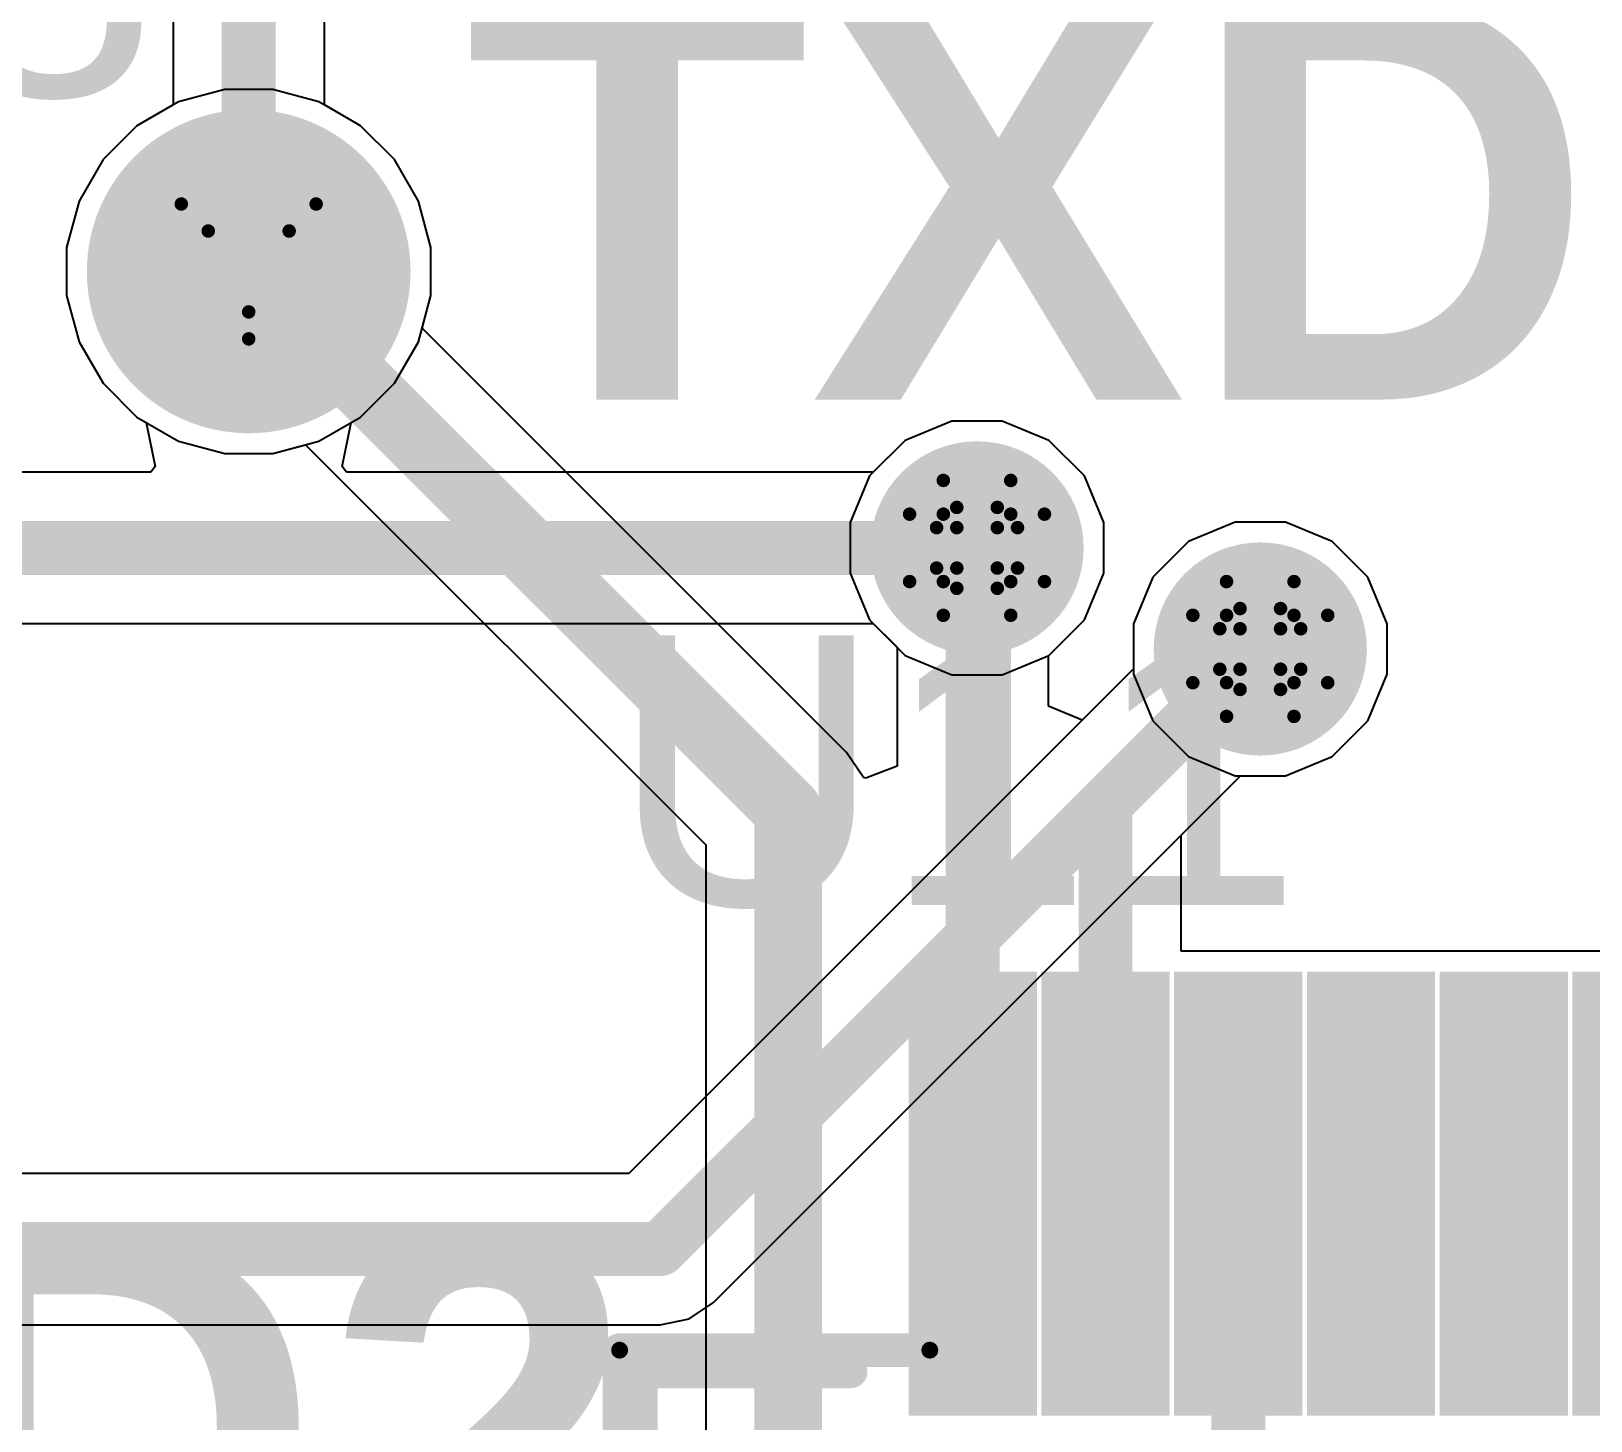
# Model space of a CAD drawing. Header units: inches. Extents: x -0.1 to 17.9, y -0.8 to 4.8.
# Drawn here: x 0.9427 to 1.174, y 2.9295 to 3.1356 of the extents above; entities that cross this region are included whole.
import ezdxf

# ---------------------------------------------------------------- set-up
doc = ezdxf.new("R2010")
doc.units = ezdxf.units.IN
doc.header["$MEASUREMENT"] = 0
for name, color, linetype in [('Bottom Layer 1', 5, 'Continuous'), ('Bottom Solder', 6, 'Continuous'), ('Drill Drawing', 1, 'Continuous'), ('GND+Signal', 16, 'Continuous'), ('Multi-Layer', 9, 'Continuous'), ('Pad Holes', 156, 'Continuous'), ('PWR+Signal', 76, 'Continuous'), ('Top 3D Body', 56, 'Continuous'), ('Top Layer 1', 1, 'Continuous'), ('Top Overlay', 2, 'Continuous'), ('Top Paste', 8, 'Continuous'), ('Top Solder', 216, 'Continuous'), ('Via Holes', 16, 'Continuous')]:
    doc.layers.add(name, color=color, linetype=linetype)
doc.styles.add('Arial', font='', dxfattribs={"height": 0.2})
doc.styles.add('Arial_Bold', font='', dxfattribs={"height": 0.2})
doc.styles.get('Arial').set_extended_font_data('Arial')
doc.styles.get('Arial_Bold').set_extended_font_data('Arial', bold=True)

# ---------------------------------------------------------------- blocks, each defined once
blk = doc.blocks.new('T____P______TH_1_8___H_________0_92___58')
at = {"layer": 'Bottom Layer 1'}
h = blk.add_hatch(color=5, dxfattribs=at)
edge = h.paths.add_edge_path()
edge.add_arc((0, 0), 0.02, 0, 360)
at = {"layer": 'Bottom Solder'}
h = blk.add_hatch(color=6, dxfattribs=at)
edge = h.paths.add_edge_path()
edge.add_arc((0, 0), 0.024, 0, 360)
at = {"layer": 'GND+Signal'}
h = blk.add_hatch(color=16, dxfattribs=at)
edge = h.paths.add_edge_path()
edge.add_arc((0, 0), 0.02, 0, 360)
at = {"layer": 'Multi-Layer'}
h = blk.add_hatch(color=9, dxfattribs=at)
edge = h.paths.add_edge_path()
edge.add_arc((0, 0), 0.02, 0, 360)
at = {"layer": 'Pad Holes'}
h = blk.add_hatch(color=7, dxfattribs=at)
edge = h.paths.add_edge_path()
edge.add_arc((0, 0), 0.01, 0, 360)
at = {"layer": 'PWR+Signal'}
h = blk.add_hatch(color=76, dxfattribs=at)
edge = h.paths.add_edge_path()
edge.add_arc((0, 0), 0.02, 0, 360)
at = {"layer": 'Top Layer 1'}
h = blk.add_hatch(color=1, dxfattribs=at)
edge = h.paths.add_edge_path()
edge.add_arc((0, 0), 0.02, 0, 360)
at = {"layer": 'Top Solder'}
h = blk.add_hatch(color=216, dxfattribs=at)
edge = h.paths.add_edge_path()
edge.add_arc((0, 0), 0.024, 0, 360)
blk = doc.blocks.new('64_TQFP__10_10__101')
at = {"layer": 'Top Layer 1'}
for points in [[(-0.15315, 0.19429), (-0.15315, 0.25216), (-0.14213, 0.25216), (-0.14213, 0.19429)], [(-0.13346, 0.19429), (-0.13346, 0.25216), (-0.12244, 0.25216), (-0.12244, 0.19429)], [(-0.11378, 0.19429), (-0.11378, 0.25216), (-0.10276, 0.25216), (-0.10276, 0.19429)], [(-0.09409, 0.19429), (-0.09409, 0.25216), (-0.08307, 0.25216), (-0.08307, 0.19429)], [(-0.07441, 0.19429), (-0.07441, 0.25216), (-0.06339, 0.25216), (-0.06339, 0.19429)]]:
    blk.add_hatch(color=1, dxfattribs=at).paths.add_polyline_path(points)
at = {"layer": 'Top Paste'}
for points in [[(-0.15315, 0.19429), (-0.15315, 0.25216), (-0.14213, 0.25216), (-0.14213, 0.19429)], [(-0.13346, 0.19429), (-0.13346, 0.25216), (-0.12244, 0.25216), (-0.12244, 0.19429)], [(-0.11378, 0.19429), (-0.11378, 0.25216), (-0.10276, 0.25216), (-0.10276, 0.19429)], [(-0.09409, 0.19429), (-0.09409, 0.25216), (-0.08307, 0.25216), (-0.08307, 0.19429)], [(-0.07441, 0.19429), (-0.07441, 0.25216), (-0.06339, 0.25216), (-0.06339, 0.19429)]]:
    blk.add_hatch(color=8, dxfattribs=at).paths.add_polyline_path(points)
at = {"layer": 'Top Solder'}
for points in [[(-0.15715, 0.19029), (-0.15715, 0.25616), (-0.13813, 0.25616), (-0.13813, 0.19029)], [(-0.13746, 0.19029), (-0.13746, 0.25616), (-0.11844, 0.25616), (-0.11844, 0.19029)], [(-0.11778, 0.19029), (-0.11778, 0.25616), (-0.09876, 0.25616), (-0.09876, 0.19029)], [(-0.09809, 0.19029), (-0.09809, 0.25616), (-0.07907, 0.25616), (-0.07907, 0.19029)], [(-0.07841, 0.19029), (-0.07841, 0.25616), (-0.05939, 0.25616), (-0.05939, 0.19029)], [(-0.05872, 0.19029), (-0.05872, 0.25616), (-0.0397, 0.25616), (-0.0397, 0.19029)]]:
    blk.add_hatch(color=216, dxfattribs=at).paths.add_polyline_path(points)
at = {"layer": 'Top Overlay'}
for points in [[(-0.19685, 0.19685, 0.005, 0.005, 0), (-0.16575, 0.19685, 0.005, 0.005, 0)], [(-0.19685, 0.16575, 0.005, 0.005, 0), (-0.19685, 0.19685, 0.005, 0.005, 0)]]:
    blk.add_lwpolyline(points, format="xyseb", dxfattribs=at)
for points in [[(-0.1981, 0.19685, 0.0025, 0.0025, 1), (-0.1956, 0.19685, 0.0025, 0.0025, 1)], [(-0.1981, 0.19685, 0.0025, 0.0025, 1), (-0.1956, 0.19685, 0.0025, 0.0025, 1)], [(-0.167, 0.19685, 0.0025, 0.0025, 1), (-0.1645, 0.19685, 0.0025, 0.0025, 1)]]:
    blk.add_lwpolyline(points, format="xyseb", close=True, dxfattribs=at)

msp = doc.modelspace()

# ---------------------------------------------------------------- hatches: boundary and pattern name
at = {"layer": 'Bottom Layer 1'}
h = msp.add_hatch(color=5, dxfattribs=at)
edge = h.paths.add_edge_path()
edge.add_arc((1.083, 3.059), 0.01181, 0, 360)
h = msp.add_hatch(color=5, dxfattribs=at)
edge = h.paths.add_edge_path()
edge.add_arc((1.125, 3.044), 0.01181, 0, 360)
at = {"layer": 'Bottom Solder'}
h = msp.add_hatch(color=6, dxfattribs=at)
edge = h.paths.add_edge_path()
edge.add_arc((1.083, 3.059), 0.01581, 0, 360)
h = msp.add_hatch(color=6, dxfattribs=at)
edge = h.paths.add_edge_path()
edge.add_arc((1.125, 3.044), 0.01581, 0, 360)
at = {"layer": 'GND+Signal'}
h = msp.add_hatch(color=16, dxfattribs=at)
edge = h.paths.add_edge_path()
edge.add_arc((1.083, 3.059), 0.01181, 0, 360)
h = msp.add_hatch(color=16, dxfattribs=at)
edge = h.paths.add_edge_path()
edge.add_arc((1.125, 3.044), 0.01181, 0, 360)
at = {"layer": 'Pad Holes'}
h = msp.add_hatch(color=7, dxfattribs=at)
edge = h.paths.add_edge_path()
edge.add_arc((1.03, 2.94), 0.00125, 0, 360)
h = msp.add_hatch(color=7, dxfattribs=at)
edge = h.paths.add_edge_path()
edge.add_arc((1.03, 2.94), 0.00125, 0, 360)
h = msp.add_hatch(color=7, dxfattribs=at)
edge = h.paths.add_edge_path()
edge.add_arc((1.076, 2.94), 0.00125, 0, 360)
at = {"layer": 'PWR+Signal'}
h = msp.add_hatch(color=76, dxfattribs=at)
edge = h.paths.add_edge_path()
edge.add_arc((1.083, 3.059), 0.01181, 0, 360)
h = msp.add_hatch(color=76, dxfattribs=at)
edge = h.paths.add_edge_path()
edge.add_arc((1.125, 3.044), 0.01181, 0, 360)
at = {"layer": 'Top 3D Body'}
h = msp.add_hatch(color=56, dxfattribs=at)
edge = h.paths.add_edge_path()
edge.add_arc((1.03, 2.94), 0.00125, 0, 360)
h = msp.add_hatch(color=56, dxfattribs=at)
edge = h.paths.add_edge_path()
edge.add_arc((1.03, 2.94), 0.00125, 0, 360)
h = msp.add_hatch(color=56, dxfattribs=at)
edge = h.paths.add_edge_path()
edge.add_arc((1.076, 2.94), 0.00125, 0, 360)
at = {"layer": 'Top Layer 1'}
h = msp.add_hatch(color=1, dxfattribs=at)
edge = h.paths.add_edge_path()
edge.add_arc((1.083, 3.059), 0.01181, 0, 360)
h = msp.add_hatch(color=1, dxfattribs=at)
edge = h.paths.add_edge_path()
edge.add_arc((1.125, 3.044), 0.01181, 0, 360)
at = {"layer": 'Via Holes'}
h = msp.add_hatch(color=7, dxfattribs=at)
edge = h.paths.add_edge_path()
edge.add_arc((1.083, 3.059), 0.00591, 0, 360)
h = msp.add_hatch(color=7, dxfattribs=at)
edge = h.paths.add_edge_path()
edge.add_arc((1.125, 3.044), 0.00591, 0, 360)

# ---------------------------------------------------------------- linework, layer by layer
at = {"layer": 'Bottom Layer 1'}
for p, q in [((0.98622, 3.1247), (0.98622, 3.168)), ((0.96379, 3.16335), (0.96379, 3.1247)), ((0.96379, 3.1247), (0.95842, 3.12161)), ((0.99158, 3.12161), (0.98622, 3.1247)), ((0.95842, 3.12161), (0.9534, 3.11658)), ((0.99661, 3.11658), (0.99158, 3.12161)), ((0.9534, 3.11658), (0.94984, 3.11042)), ((1.00016, 3.11042), (0.99661, 3.11658)), ((0.94984, 3.11042), (0.948, 3.10355)), ((1.002, 3.10355), (1.00016, 3.11042)), ((0.948, 3.10355), (0.948, 3.09645)), ((1.002, 3.09645), (1.002, 3.10355)), ((0.948, 3.09645), (0.94984, 3.08958)), ((1.00016, 3.08958), (1.002, 3.09645)), ((0.94984, 3.08958), (0.9534, 3.08342)), ((0.99661, 3.08342), (1.00016, 3.08958)), ((0.9534, 3.08342), (0.95842, 3.07839)), ((0.99158, 3.07839), (0.99661, 3.08342)), ((0.95842, 3.07839), (0.95979, 3.0776)), ((0.99021, 3.0776), (0.99158, 3.07839)), ((0.95979, 3.0776), (0.96112, 3.07106)), ((0.98888, 3.07106), (0.99021, 3.0776)), ((1.07926, 3.07781), (1.07234, 3.07495)), ((1.08674, 3.07781), (1.07926, 3.07781)), ((1.09366, 3.07495), (1.08674, 3.07781)), ((1.07234, 3.07495), (1.06761, 3.07022)), ((1.09895, 3.06966), (1.09366, 3.07495)), ((0.96048, 3.07022), (0.87543, 3.07022)), ((0.96112, 3.07106), (0.96048, 3.07022)), ((0.98952, 3.07022), (0.98888, 3.07106)), ((1.06761, 3.07022), (0.98952, 3.07022)), ((1.10181, 3.06274), (1.09895, 3.06966)), ((1.10181, 3.05526), (1.10181, 3.06274)), ((1.12126, 3.06281), (1.11434, 3.05995)), ((1.12874, 3.06281), (1.12126, 3.06281)), ((1.13566, 3.05995), (1.12874, 3.06281)), ((1.11434, 3.05995), (1.10905, 3.05466)), ((1.14095, 3.05466), (1.13566, 3.05995)), ((1.09895, 3.04834), (1.10181, 3.05526)), ((1.10905, 3.05466), (1.10619, 3.04774)), ((1.14381, 3.04774), (1.14095, 3.05466)), ((1.09366, 3.04305), (1.09895, 3.04834)), ((0.87543, 3.04778), (1.06761, 3.04778)), ((1.06761, 3.04778), (1.07234, 3.04305)), ((1.10619, 3.04774), (1.10619, 3.04026)), ((1.14381, 3.04026), (1.14381, 3.04774)), ((1.07234, 3.04305), (1.07926, 3.04019)), ((1.08674, 3.04019), (1.09366, 3.04305)), ((1.07926, 3.04019), (1.08674, 3.04019)), ((1.10619, 3.04026), (1.10905, 3.03334)), ((1.14095, 3.03334), (1.14381, 3.04026)), ((1.10905, 3.03334), (1.11434, 3.02805)), ((1.13566, 3.02805), (1.14095, 3.03334)), ((1.11434, 3.02805), (1.12126, 3.02519)), ((1.12874, 3.02519), (1.13566, 3.02805)), ((1.12126, 3.02519), (1.12874, 3.02519))]:
    msp.add_line(p, q, dxfattribs=at)
for points in [[(0.975, 3.1, 0.008, 0.008, 0), (0.975, 3.168, 0.008, 0.008, 0)], [(0.833, 3.059, 0.008, 0.008, 0), (1.083, 3.059, 0.008, 0.008, 0)]]:
    msp.add_lwpolyline(points, format="xyseb", dxfattribs=at)
for points in [[(0.973, 3.1, 0.004, 0.004, 1), (0.977, 3.1, 0.004, 0.004, 1)], [(1.081, 3.059, 0.004, 0.004, 1), (1.085, 3.059, 0.004, 0.004, 1)]]:
    msp.add_lwpolyline(points, format="xyseb", close=True, dxfattribs=at)
at = {"layer": 'Drill Drawing'}
for points in [[(0.965, 3.11, 0.002, 0.002, 0), (0.985, 3.11, 0.002, 0.002, 0)], [(0.965, 3.11, 0.002, 0.002, 0), (0.975, 3.09, 0.002, 0.002, 0)], [(0.975, 3.09, 0.002, 0.002, 0), (0.985, 3.11, 0.002, 0.002, 0)], [(0.969, 3.106, 0.002, 0.002, 0), (0.981, 3.106, 0.002, 0.002, 0)], [(0.969, 3.106, 0.002, 0.002, 0), (0.975, 3.094, 0.002, 0.002, 0)], [(0.975, 3.094, 0.002, 0.002, 0), (0.981, 3.106, 0.002, 0.002, 0)], [(1.078, 3.064, 0.002, 0.002, 0), (1.078, 3.069, 0.002, 0.002, 0)], [(1.078, 3.069, 0.002, 0.002, 0), (1.088, 3.069, 0.002, 0.002, 0)], [(1.088, 3.064, 0.002, 0.002, 0), (1.088, 3.069, 0.002, 0.002, 0)], [(1.073, 3.054, 0.002, 0.002, 0), (1.073, 3.064, 0.002, 0.002, 0)], [(1.073, 3.064, 0.002, 0.002, 0), (1.078, 3.064, 0.002, 0.002, 0)], [(1.08, 3.062, 0.002, 0.002, 0), (1.08, 3.065, 0.002, 0.002, 0)], [(1.08, 3.065, 0.002, 0.002, 0), (1.086, 3.065, 0.002, 0.002, 0)], [(1.086, 3.062, 0.002, 0.002, 0), (1.086, 3.065, 0.002, 0.002, 0)], [(1.088, 3.064, 0.002, 0.002, 0), (1.093, 3.064, 0.002, 0.002, 0)], [(1.093, 3.054, 0.002, 0.002, 0), (1.093, 3.064, 0.002, 0.002, 0)], [(1.077, 3.056, 0.002, 0.002, 0), (1.077, 3.062, 0.002, 0.002, 0)], [(1.077, 3.062, 0.002, 0.002, 0), (1.08, 3.062, 0.002, 0.002, 0)], [(1.086, 3.062, 0.002, 0.002, 0), (1.089, 3.062, 0.002, 0.002, 0)], [(1.089, 3.056, 0.002, 0.002, 0), (1.089, 3.062, 0.002, 0.002, 0)], [(1.077, 3.056, 0.002, 0.002, 0), (1.08, 3.056, 0.002, 0.002, 0)], [(1.08, 3.053, 0.002, 0.002, 0), (1.08, 3.056, 0.002, 0.002, 0)], [(1.086, 3.056, 0.002, 0.002, 0), (1.089, 3.056, 0.002, 0.002, 0)], [(1.086, 3.053, 0.002, 0.002, 0), (1.086, 3.056, 0.002, 0.002, 0)], [(1.073, 3.054, 0.002, 0.002, 0), (1.078, 3.054, 0.002, 0.002, 0)], [(1.078, 3.049, 0.002, 0.002, 0), (1.078, 3.054, 0.002, 0.002, 0)], [(1.08, 3.053, 0.002, 0.002, 0), (1.086, 3.053, 0.002, 0.002, 0)], [(1.088, 3.054, 0.002, 0.002, 0), (1.093, 3.054, 0.002, 0.002, 0)], [(1.088, 3.049, 0.002, 0.002, 0), (1.088, 3.054, 0.002, 0.002, 0)], [(1.12, 3.049, 0.002, 0.002, 0), (1.12, 3.054, 0.002, 0.002, 0)], [(1.12, 3.054, 0.002, 0.002, 0), (1.13, 3.054, 0.002, 0.002, 0)], [(1.13, 3.049, 0.002, 0.002, 0), (1.13, 3.054, 0.002, 0.002, 0)], [(1.122, 3.047, 0.002, 0.002, 0), (1.122, 3.05, 0.002, 0.002, 0)], [(1.122, 3.05, 0.002, 0.002, 0), (1.128, 3.05, 0.002, 0.002, 0)], [(1.128, 3.047, 0.002, 0.002, 0), (1.128, 3.05, 0.002, 0.002, 0)], [(1.078, 3.049, 0.002, 0.002, 0), (1.088, 3.049, 0.002, 0.002, 0)], [(1.115, 3.039, 0.002, 0.002, 0), (1.115, 3.049, 0.002, 0.002, 0)], [(1.115, 3.049, 0.002, 0.002, 0), (1.12, 3.049, 0.002, 0.002, 0)], [(1.13, 3.049, 0.002, 0.002, 0), (1.135, 3.049, 0.002, 0.002, 0)], [(1.135, 3.039, 0.002, 0.002, 0), (1.135, 3.049, 0.002, 0.002, 0)], [(1.119, 3.041, 0.002, 0.002, 0), (1.119, 3.047, 0.002, 0.002, 0)], [(1.119, 3.047, 0.002, 0.002, 0), (1.122, 3.047, 0.002, 0.002, 0)], [(1.128, 3.047, 0.002, 0.002, 0), (1.131, 3.047, 0.002, 0.002, 0)], [(1.131, 3.041, 0.002, 0.002, 0), (1.131, 3.047, 0.002, 0.002, 0)], [(1.119, 3.041, 0.002, 0.002, 0), (1.122, 3.041, 0.002, 0.002, 0)], [(1.122, 3.038, 0.002, 0.002, 0), (1.122, 3.041, 0.002, 0.002, 0)], [(1.128, 3.041, 0.002, 0.002, 0), (1.131, 3.041, 0.002, 0.002, 0)], [(1.128, 3.038, 0.002, 0.002, 0), (1.128, 3.041, 0.002, 0.002, 0)], [(1.115, 3.039, 0.002, 0.002, 0), (1.12, 3.039, 0.002, 0.002, 0)], [(1.12, 3.034, 0.002, 0.002, 0), (1.12, 3.039, 0.002, 0.002, 0)], [(1.122, 3.038, 0.002, 0.002, 0), (1.128, 3.038, 0.002, 0.002, 0)], [(1.13, 3.039, 0.002, 0.002, 0), (1.135, 3.039, 0.002, 0.002, 0)], [(1.13, 3.034, 0.002, 0.002, 0), (1.13, 3.039, 0.002, 0.002, 0)], [(1.12, 3.034, 0.002, 0.002, 0), (1.13, 3.034, 0.002, 0.002, 0)]]:
    msp.add_lwpolyline(points, format="xyseb", dxfattribs=at)
for points in [[(0.9645, 3.11, 0.001, 0.001, 1), (0.9655, 3.11, 0.001, 0.001, 1)], [(0.9645, 3.11, 0.001, 0.001, 1), (0.9655, 3.11, 0.001, 0.001, 1)], [(0.9845, 3.11, 0.001, 0.001, 1), (0.9855, 3.11, 0.001, 0.001, 1)], [(0.9845, 3.11, 0.001, 0.001, 1), (0.9855, 3.11, 0.001, 0.001, 1)], [(0.9685, 3.106, 0.001, 0.001, 1), (0.9695, 3.106, 0.001, 0.001, 1)], [(0.9685, 3.106, 0.001, 0.001, 1), (0.9695, 3.106, 0.001, 0.001, 1)], [(0.9805, 3.106, 0.001, 0.001, 1), (0.9815, 3.106, 0.001, 0.001, 1)], [(0.9805, 3.106, 0.001, 0.001, 1), (0.9815, 3.106, 0.001, 0.001, 1)], [(0.9745, 3.094, 0.001, 0.001, 1), (0.9755, 3.094, 0.001, 0.001, 1)], [(0.9745, 3.094, 0.001, 0.001, 1), (0.9755, 3.094, 0.001, 0.001, 1)], [(0.9745, 3.09, 0.001, 0.001, 1), (0.9755, 3.09, 0.001, 0.001, 1)], [(0.9745, 3.09, 0.001, 0.001, 1), (0.9755, 3.09, 0.001, 0.001, 1)], [(1.0775, 3.069, 0.001, 0.001, 1), (1.0785, 3.069, 0.001, 0.001, 1)], [(1.0775, 3.069, 0.001, 0.001, 1), (1.0785, 3.069, 0.001, 0.001, 1)], [(1.0875, 3.069, 0.001, 0.001, 1), (1.0885, 3.069, 0.001, 0.001, 1)], [(1.0875, 3.069, 0.001, 0.001, 1), (1.0885, 3.069, 0.001, 0.001, 1)], [(1.0725, 3.064, 0.001, 0.001, 1), (1.0735, 3.064, 0.001, 0.001, 1)], [(1.0725, 3.064, 0.001, 0.001, 1), (1.0735, 3.064, 0.001, 0.001, 1)], [(1.0775, 3.064, 0.001, 0.001, 1), (1.0785, 3.064, 0.001, 0.001, 1)], [(1.0775, 3.064, 0.001, 0.001, 1), (1.0785, 3.064, 0.001, 0.001, 1)], [(1.0795, 3.065, 0.001, 0.001, 1), (1.0805, 3.065, 0.001, 0.001, 1)], [(1.0795, 3.065, 0.001, 0.001, 1), (1.0805, 3.065, 0.001, 0.001, 1)], [(1.0855, 3.065, 0.001, 0.001, 1), (1.0865, 3.065, 0.001, 0.001, 1)], [(1.0855, 3.065, 0.001, 0.001, 1), (1.0865, 3.065, 0.001, 0.001, 1)], [(1.0875, 3.064, 0.001, 0.001, 1), (1.0885, 3.064, 0.001, 0.001, 1)], [(1.0875, 3.064, 0.001, 0.001, 1), (1.0885, 3.064, 0.001, 0.001, 1)], [(1.0925, 3.064, 0.001, 0.001, 1), (1.0935, 3.064, 0.001, 0.001, 1)], [(1.0925, 3.064, 0.001, 0.001, 1), (1.0935, 3.064, 0.001, 0.001, 1)], [(1.0765, 3.062, 0.001, 0.001, 1), (1.0775, 3.062, 0.001, 0.001, 1)], [(1.0765, 3.062, 0.001, 0.001, 1), (1.0775, 3.062, 0.001, 0.001, 1)], [(1.0795, 3.062, 0.001, 0.001, 1), (1.0805, 3.062, 0.001, 0.001, 1)], [(1.0795, 3.062, 0.001, 0.001, 1), (1.0805, 3.062, 0.001, 0.001, 1)], [(1.0855, 3.062, 0.001, 0.001, 1), (1.0865, 3.062, 0.001, 0.001, 1)], [(1.0855, 3.062, 0.001, 0.001, 1), (1.0865, 3.062, 0.001, 0.001, 1)], [(1.0885, 3.062, 0.001, 0.001, 1), (1.0895, 3.062, 0.001, 0.001, 1)], [(1.0885, 3.062, 0.001, 0.001, 1), (1.0895, 3.062, 0.001, 0.001, 1)], [(1.0765, 3.056, 0.001, 0.001, 1), (1.0775, 3.056, 0.001, 0.001, 1)], [(1.0765, 3.056, 0.001, 0.001, 1), (1.0775, 3.056, 0.001, 0.001, 1)], [(1.0795, 3.056, 0.001, 0.001, 1), (1.0805, 3.056, 0.001, 0.001, 1)], [(1.0795, 3.056, 0.001, 0.001, 1), (1.0805, 3.056, 0.001, 0.001, 1)], [(1.0855, 3.056, 0.001, 0.001, 1), (1.0865, 3.056, 0.001, 0.001, 1)], [(1.0855, 3.056, 0.001, 0.001, 1), (1.0865, 3.056, 0.001, 0.001, 1)], [(1.0885, 3.056, 0.001, 0.001, 1), (1.0895, 3.056, 0.001, 0.001, 1)], [(1.0885, 3.056, 0.001, 0.001, 1), (1.0895, 3.056, 0.001, 0.001, 1)], [(1.0725, 3.054, 0.001, 0.001, 1), (1.0735, 3.054, 0.001, 0.001, 1)], [(1.0725, 3.054, 0.001, 0.001, 1), (1.0735, 3.054, 0.001, 0.001, 1)], [(1.0775, 3.054, 0.001, 0.001, 1), (1.0785, 3.054, 0.001, 0.001, 1)], [(1.0775, 3.054, 0.001, 0.001, 1), (1.0785, 3.054, 0.001, 0.001, 1)], [(1.0795, 3.053, 0.001, 0.001, 1), (1.0805, 3.053, 0.001, 0.001, 1)], [(1.0795, 3.053, 0.001, 0.001, 1), (1.0805, 3.053, 0.001, 0.001, 1)], [(1.0855, 3.053, 0.001, 0.001, 1), (1.0865, 3.053, 0.001, 0.001, 1)], [(1.0855, 3.053, 0.001, 0.001, 1), (1.0865, 3.053, 0.001, 0.001, 1)], [(1.0875, 3.054, 0.001, 0.001, 1), (1.0885, 3.054, 0.001, 0.001, 1)], [(1.0875, 3.054, 0.001, 0.001, 1), (1.0885, 3.054, 0.001, 0.001, 1)], [(1.0925, 3.054, 0.001, 0.001, 1), (1.0935, 3.054, 0.001, 0.001, 1)], [(1.0925, 3.054, 0.001, 0.001, 1), (1.0935, 3.054, 0.001, 0.001, 1)], [(1.1195, 3.054, 0.001, 0.001, 1), (1.1205, 3.054, 0.001, 0.001, 1)], [(1.1195, 3.054, 0.001, 0.001, 1), (1.1205, 3.054, 0.001, 0.001, 1)], [(1.1295, 3.054, 0.001, 0.001, 1), (1.1305, 3.054, 0.001, 0.001, 1)], [(1.1295, 3.054, 0.001, 0.001, 1), (1.1305, 3.054, 0.001, 0.001, 1)], [(1.1215, 3.05, 0.001, 0.001, 1), (1.1225, 3.05, 0.001, 0.001, 1)], [(1.1215, 3.05, 0.001, 0.001, 1), (1.1225, 3.05, 0.001, 0.001, 1)], [(1.1275, 3.05, 0.001, 0.001, 1), (1.1285, 3.05, 0.001, 0.001, 1)], [(1.1275, 3.05, 0.001, 0.001, 1), (1.1285, 3.05, 0.001, 0.001, 1)], [(1.0775, 3.049, 0.001, 0.001, 1), (1.0785, 3.049, 0.001, 0.001, 1)], [(1.0775, 3.049, 0.001, 0.001, 1), (1.0785, 3.049, 0.001, 0.001, 1)], [(1.0875, 3.049, 0.001, 0.001, 1), (1.0885, 3.049, 0.001, 0.001, 1)], [(1.0875, 3.049, 0.001, 0.001, 1), (1.0885, 3.049, 0.001, 0.001, 1)], [(1.1145, 3.049, 0.001, 0.001, 1), (1.1155, 3.049, 0.001, 0.001, 1)], [(1.1145, 3.049, 0.001, 0.001, 1), (1.1155, 3.049, 0.001, 0.001, 1)], [(1.1195, 3.049, 0.001, 0.001, 1), (1.1205, 3.049, 0.001, 0.001, 1)], [(1.1195, 3.049, 0.001, 0.001, 1), (1.1205, 3.049, 0.001, 0.001, 1)], [(1.1295, 3.049, 0.001, 0.001, 1), (1.1305, 3.049, 0.001, 0.001, 1)], [(1.1295, 3.049, 0.001, 0.001, 1), (1.1305, 3.049, 0.001, 0.001, 1)], [(1.1345, 3.049, 0.001, 0.001, 1), (1.1355, 3.049, 0.001, 0.001, 1)], [(1.1345, 3.049, 0.001, 0.001, 1), (1.1355, 3.049, 0.001, 0.001, 1)], [(1.1185, 3.047, 0.001, 0.001, 1), (1.1195, 3.047, 0.001, 0.001, 1)], [(1.1185, 3.047, 0.001, 0.001, 1), (1.1195, 3.047, 0.001, 0.001, 1)], [(1.1215, 3.047, 0.001, 0.001, 1), (1.1225, 3.047, 0.001, 0.001, 1)], [(1.1215, 3.047, 0.001, 0.001, 1), (1.1225, 3.047, 0.001, 0.001, 1)], [(1.1275, 3.047, 0.001, 0.001, 1), (1.1285, 3.047, 0.001, 0.001, 1)], [(1.1275, 3.047, 0.001, 0.001, 1), (1.1285, 3.047, 0.001, 0.001, 1)], [(1.1305, 3.047, 0.001, 0.001, 1), (1.1315, 3.047, 0.001, 0.001, 1)], [(1.1305, 3.047, 0.001, 0.001, 1), (1.1315, 3.047, 0.001, 0.001, 1)], [(1.1185, 3.041, 0.001, 0.001, 1), (1.1195, 3.041, 0.001, 0.001, 1)], [(1.1185, 3.041, 0.001, 0.001, 1), (1.1195, 3.041, 0.001, 0.001, 1)], [(1.1215, 3.041, 0.001, 0.001, 1), (1.1225, 3.041, 0.001, 0.001, 1)], [(1.1215, 3.041, 0.001, 0.001, 1), (1.1225, 3.041, 0.001, 0.001, 1)], [(1.1275, 3.041, 0.001, 0.001, 1), (1.1285, 3.041, 0.001, 0.001, 1)], [(1.1275, 3.041, 0.001, 0.001, 1), (1.1285, 3.041, 0.001, 0.001, 1)], [(1.1305, 3.041, 0.001, 0.001, 1), (1.1315, 3.041, 0.001, 0.001, 1)], [(1.1305, 3.041, 0.001, 0.001, 1), (1.1315, 3.041, 0.001, 0.001, 1)], [(1.1145, 3.039, 0.001, 0.001, 1), (1.1155, 3.039, 0.001, 0.001, 1)], [(1.1145, 3.039, 0.001, 0.001, 1), (1.1155, 3.039, 0.001, 0.001, 1)], [(1.1195, 3.039, 0.001, 0.001, 1), (1.1205, 3.039, 0.001, 0.001, 1)], [(1.1195, 3.039, 0.001, 0.001, 1), (1.1205, 3.039, 0.001, 0.001, 1)], [(1.1215, 3.038, 0.001, 0.001, 1), (1.1225, 3.038, 0.001, 0.001, 1)], [(1.1215, 3.038, 0.001, 0.001, 1), (1.1225, 3.038, 0.001, 0.001, 1)], [(1.1275, 3.038, 0.001, 0.001, 1), (1.1285, 3.038, 0.001, 0.001, 1)], [(1.1275, 3.038, 0.001, 0.001, 1), (1.1285, 3.038, 0.001, 0.001, 1)], [(1.1295, 3.039, 0.001, 0.001, 1), (1.1305, 3.039, 0.001, 0.001, 1)], [(1.1295, 3.039, 0.001, 0.001, 1), (1.1305, 3.039, 0.001, 0.001, 1)], [(1.1345, 3.039, 0.001, 0.001, 1), (1.1355, 3.039, 0.001, 0.001, 1)], [(1.1345, 3.039, 0.001, 0.001, 1), (1.1355, 3.039, 0.001, 0.001, 1)], [(1.1195, 3.034, 0.001, 0.001, 1), (1.1205, 3.034, 0.001, 0.001, 1)], [(1.1195, 3.034, 0.001, 0.001, 1), (1.1205, 3.034, 0.001, 0.001, 1)], [(1.1295, 3.034, 0.001, 0.001, 1), (1.1305, 3.034, 0.001, 0.001, 1)], [(1.1295, 3.034, 0.001, 0.001, 1), (1.1305, 3.034, 0.001, 0.001, 1)]]:
    msp.add_lwpolyline(points, format="xyseb", close=True, dxfattribs=at)
at = {"layer": 'GND+Signal'}
for p, q in [((0.97145, 3.127), (0.96458, 3.12516)), ((0.97856, 3.127), (0.97145, 3.127)), ((0.98542, 3.12516), (0.97856, 3.127)), ((0.96458, 3.12516), (0.95842, 3.12161)), ((0.99158, 3.12161), (0.98542, 3.12516)), ((0.95842, 3.12161), (0.9534, 3.11658)), ((0.99661, 3.11658), (0.99158, 3.12161)), ((0.9534, 3.11658), (0.94984, 3.11042)), ((1.00016, 3.11042), (0.99661, 3.11658)), ((0.94984, 3.11042), (0.948, 3.10355)), ((1.002, 3.10355), (1.00016, 3.11042)), ((0.948, 3.10355), (0.948, 3.09645)), ((1.002, 3.09645), (1.002, 3.10355)), ((0.948, 3.09645), (0.94984, 3.08958)), ((1.00016, 3.08958), (1.002, 3.09645)), ((0.94984, 3.08958), (0.9534, 3.08342)), ((0.99661, 3.08342), (1.00016, 3.08958)), ((0.9534, 3.08342), (0.95842, 3.07839)), ((0.99158, 3.07839), (0.99661, 3.08342)), ((0.95842, 3.07839), (0.96458, 3.07484)), ((0.98542, 3.07484), (0.99158, 3.07839)), ((1.07926, 3.07781), (1.07234, 3.07495)), ((1.08674, 3.07781), (1.07926, 3.07781)), ((1.09366, 3.07495), (1.08674, 3.07781)), ((0.96458, 3.07484), (0.97145, 3.073)), ((0.97856, 3.073), (0.98542, 3.07484)), ((1.07234, 3.07495), (1.06705, 3.06966)), ((1.09895, 3.06966), (1.09366, 3.07495)), ((0.97145, 3.073), (0.97856, 3.073)), ((1.06705, 3.06966), (1.06419, 3.06274)), ((1.10181, 3.06274), (1.09895, 3.06966)), ((1.06419, 3.06274), (1.06419, 3.05526)), ((1.10181, 3.05526), (1.10181, 3.06274)), ((1.12126, 3.06281), (1.11434, 3.05995)), ((1.12874, 3.06281), (1.12126, 3.06281)), ((1.13566, 3.05995), (1.12874, 3.06281)), ((1.11434, 3.05995), (1.10905, 3.05466)), ((1.14095, 3.05466), (1.13566, 3.05995)), ((1.06419, 3.05526), (1.06705, 3.04834)), ((1.09895, 3.04834), (1.10181, 3.05526)), ((1.10905, 3.05466), (1.10619, 3.04774)), ((1.14381, 3.04774), (1.14095, 3.05466)), ((1.06705, 3.04834), (1.07234, 3.04305)), ((1.09366, 3.04305), (1.09895, 3.04834)), ((1.10619, 3.04774), (1.10619, 3.04026)), ((1.14381, 3.04026), (1.14381, 3.04774)), ((1.07234, 3.04305), (1.07926, 3.04019)), ((1.08674, 3.04019), (1.09366, 3.04305)), ((1.07926, 3.04019), (1.08674, 3.04019)), ((1.10619, 3.04026), (1.10905, 3.03334)), ((1.14095, 3.03334), (1.14381, 3.04026)), ((1.10905, 3.03334), (1.11434, 3.02805)), ((1.13566, 3.02805), (1.14095, 3.03334)), ((1.11434, 3.02805), (1.12126, 3.02519)), ((1.12874, 3.02519), (1.13566, 3.02805)), ((1.12126, 3.02519), (1.12874, 3.02519))]:
    msp.add_line(p, q, dxfattribs=at)
at = {"layer": 'PWR+Signal'}
for p, q in [((0.97145, 3.127), (0.96458, 3.12516)), ((0.97856, 3.127), (0.97145, 3.127)), ((0.98542, 3.12516), (0.97856, 3.127)), ((0.96458, 3.12516), (0.95842, 3.12161)), ((0.99158, 3.12161), (0.98542, 3.12516)), ((0.95842, 3.12161), (0.9534, 3.11658)), ((0.99661, 3.11658), (0.99158, 3.12161)), ((0.9534, 3.11658), (0.94984, 3.11042)), ((1.00016, 3.11042), (0.99661, 3.11658)), ((0.94984, 3.11042), (0.948, 3.10355)), ((1.002, 3.10355), (1.00016, 3.11042)), ((0.948, 3.10355), (0.948, 3.09645)), ((1.002, 3.09645), (1.002, 3.10355)), ((0.948, 3.09645), (0.94984, 3.08958)), ((1.00016, 3.08958), (1.002, 3.09645)), ((0.94984, 3.08958), (0.9534, 3.08342)), ((0.99661, 3.08342), (1.00016, 3.08958)), ((0.9534, 3.08342), (0.95842, 3.07839)), ((0.99158, 3.07839), (0.99661, 3.08342)), ((0.95842, 3.07839), (0.96458, 3.07484)), ((0.98542, 3.07484), (0.99158, 3.07839)), ((1.07926, 3.07781), (1.07234, 3.07495)), ((1.08674, 3.07781), (1.07926, 3.07781)), ((1.09366, 3.07495), (1.08674, 3.07781)), ((0.96458, 3.07484), (0.97145, 3.073)), ((0.97856, 3.073), (0.98542, 3.07484)), ((1.07234, 3.07495), (1.06705, 3.06966)), ((1.09895, 3.06966), (1.09366, 3.07495)), ((0.97145, 3.073), (0.97856, 3.073)), ((1.06705, 3.06966), (1.06419, 3.06274)), ((1.10181, 3.06274), (1.09895, 3.06966)), ((1.06419, 3.06274), (1.06419, 3.05526)), ((1.10181, 3.05526), (1.10181, 3.06274)), ((1.12126, 3.06281), (1.11434, 3.05995)), ((1.12874, 3.06281), (1.12126, 3.06281)), ((1.13566, 3.05995), (1.12874, 3.06281)), ((1.11434, 3.05995), (1.10905, 3.05466)), ((1.14095, 3.05466), (1.13566, 3.05995)), ((1.06419, 3.05526), (1.06705, 3.04834)), ((1.09895, 3.04834), (1.10181, 3.05526)), ((1.10905, 3.05466), (1.10619, 3.04774)), ((1.14381, 3.04774), (1.14095, 3.05466)), ((1.06705, 3.04834), (1.07234, 3.04305)), ((1.09366, 3.04305), (1.09895, 3.04834)), ((1.10619, 3.04774), (1.10619, 3.04105)), ((1.14381, 3.04026), (1.14381, 3.04774)), ((1.07234, 3.04305), (1.07926, 3.04019)), ((1.08674, 3.04019), (1.09366, 3.04305)), ((1.10619, 3.04105), (1.03135, 2.96622)), ((1.07926, 3.04019), (1.08674, 3.04019)), ((1.14095, 3.03334), (1.14381, 3.04026)), ((1.13566, 3.02805), (1.14095, 3.03334)), ((1.12874, 3.02519), (1.13566, 3.02805)), ((1.04393, 2.94707), (1.12205, 3.02519)), ((1.12205, 3.02519), (1.12874, 3.02519)), ((1.03135, 2.96622), (0.73143, 2.96622)), ((1.04029, 2.94464), (1.04393, 2.94707)), ((1.036, 2.94378), (1.04029, 2.94464)), ((0.73143, 2.94378), (1.036, 2.94378)), ((1.036, 2.94378), (1.036, 2.94378))]:
    msp.add_line(p, q, dxfattribs=at)
for points in [[(1.036, 2.955, 0.008, 0.008, 0), (1.125, 3.044, 0.008, 0.008, 0)], [(0.689, 2.955, 0.008, 0.008, 0), (1.036, 2.955, 0.008, 0.008, 0)]]:
    msp.add_lwpolyline(points, format="xyseb", dxfattribs=at)
for points in [[(1.123, 3.044, 0.004, 0.004, 1), (1.127, 3.044, 0.004, 0.004, 1)], [(1.034, 2.955, 0.004, 0.004, 1), (1.038, 2.955, 0.004, 0.004, 1)], [(1.034, 2.955, 0.004, 0.004, 1), (1.038, 2.955, 0.004, 0.004, 1)]]:
    msp.add_lwpolyline(points, format="xyseb", close=True, dxfattribs=at)
at = {"layer": 'Top 3D Body'}
for points in [[(1.03, 2.894, 0.005, 0.005, 0), (1.03, 2.94, 0.005, 0.005, 0)], [(1.03, 2.94, 0.005, 0.005, 0), (1.076, 2.94, 0.005, 0.005, 0)]]:
    msp.add_lwpolyline(points, format="xyseb", dxfattribs=at)
for points in [[(1.02875, 2.94, 0.0025, 0.0025, 1), (1.03125, 2.94, 0.0025, 0.0025, 1)], [(1.02875, 2.94, 0.0025, 0.0025, 1), (1.03125, 2.94, 0.0025, 0.0025, 1)], [(1.07475, 2.94, 0.0025, 0.0025, 1), (1.07725, 2.94, 0.0025, 0.0025, 1)]]:
    msp.add_lwpolyline(points, format="xyseb", close=True, dxfattribs=at)
at = {"layer": 'Top Layer 1'}
for p, q in [((0.97145, 3.127), (0.96458, 3.12516)), ((0.97856, 3.127), (0.97145, 3.127)), ((0.98542, 3.12516), (0.97856, 3.127)), ((0.96458, 3.12516), (0.95842, 3.12161)), ((0.99158, 3.12161), (0.98542, 3.12516)), ((0.95842, 3.12161), (0.9534, 3.11658)), ((0.99661, 3.11658), (0.99158, 3.12161)), ((0.9534, 3.11658), (0.94984, 3.11042)), ((1.00016, 3.11042), (0.99661, 3.11658)), ((0.94984, 3.11042), (0.948, 3.10355)), ((1.002, 3.10355), (1.00016, 3.11042)), ((0.948, 3.10355), (0.948, 3.09645)), ((1.002, 3.09645), (1.002, 3.10355)), ((0.948, 3.09645), (0.94984, 3.08958)), ((1.0007, 3.0916), (1.002, 3.09645)), ((1.06365, 3.02865), (1.0007, 3.0916)), ((0.94984, 3.08958), (0.9534, 3.08342)), ((0.9534, 3.08342), (0.95842, 3.07839)), ((0.95842, 3.07839), (0.96458, 3.07484)), ((1.07926, 3.07781), (1.07234, 3.07495)), ((1.08674, 3.07781), (1.07926, 3.07781)), ((1.09366, 3.07495), (1.08674, 3.07781)), ((0.96458, 3.07484), (0.97145, 3.073)), ((0.97856, 3.073), (0.9834, 3.0743)), ((0.9834, 3.0743), (1.04276, 3.01493)), ((1.07234, 3.07495), (1.06705, 3.06966)), ((1.09895, 3.06966), (1.09366, 3.07495)), ((0.97145, 3.073), (0.97856, 3.073)), ((1.06705, 3.06966), (1.06419, 3.06274)), ((1.10181, 3.06274), (1.09895, 3.06966)), ((1.06419, 3.06274), (1.06419, 3.05526)), ((1.10181, 3.05526), (1.10181, 3.06274)), ((1.12126, 3.06281), (1.11434, 3.05995)), ((1.12874, 3.06281), (1.12126, 3.06281)), ((1.13566, 3.05995), (1.12874, 3.06281)), ((1.11434, 3.05995), (1.10905, 3.05466)), ((1.14095, 3.05466), (1.13566, 3.05995)), ((1.06419, 3.05526), (1.06705, 3.04834)), ((1.09895, 3.04834), (1.10181, 3.05526)), ((1.10905, 3.05466), (1.10619, 3.04774)), ((1.14381, 3.04774), (1.14095, 3.05466)), ((1.06705, 3.04834), (1.07115, 3.04425)), ((1.09366, 3.04305), (1.09895, 3.04834)), ((1.10619, 3.04774), (1.10619, 3.04105)), ((1.14381, 3.04026), (1.14381, 3.04774)), ((1.07115, 3.04425), (1.07115, 3.02662)), ((1.09358, 3.04302), (1.09366, 3.04305)), ((1.09358, 3.03551), (1.09358, 3.04302)), ((1.10619, 3.04105), (1.09858, 3.03344)), ((1.14095, 3.03334), (1.14381, 3.04026)), ((1.09858, 3.03344), (1.09358, 3.03551)), ((1.13566, 3.02805), (1.14095, 3.03334)), ((1.06615, 3.02492), (1.06365, 3.02865)), ((1.12874, 3.02519), (1.13566, 3.02805)), ((1.07115, 3.02662), (1.06652, 3.02485)), ((1.11326, 3.0164), (1.12205, 3.02519)), ((1.12205, 3.02519), (1.12874, 3.02519)), ((1.06652, 3.02485), (1.06615, 3.02492)), ((1.11326, 2.99917), (1.11326, 3.0164)), ((1.04276, 3.01493), (1.04276, 2.90513)), ((1.20792, 2.99917), (1.11326, 2.99917))]:
    msp.add_line(p, q, dxfattribs=at)
for points in [[(0.975, 3.1, 0.01, 0.01, 0), (1.055, 3.02, 0.01, 0.01, 0)], [(1.08236, 3.05836, 0.008, 0.008, 0), (1.083, 3.059, 0.008, 0.008, 0)], [(1.08236, 2.96323, 0.008, 0.008, 0), (1.08236, 3.05836, 0.008, 0.008, 0)], [(1.10205, 3.02105, 0.008, 0.008, 0), (1.125, 3.044, 0.008, 0.008, 0)], [(1.055, 2.845, 0.01, 0.01, 0), (1.055, 3.02, 0.01, 0.01, 0)], [(1.10205, 2.96323, 0.008, 0.008, 0), (1.10205, 3.02105, 0.008, 0.008, 0)], [(1.12173, 2.85073, 0.008, 0.008, 0), (1.12173, 2.96323, 0.008, 0.008, 0)]]:
    msp.add_lwpolyline(points, format="xyseb", dxfattribs=at)
for points in [[(0.9725, 3.1, 0.005, 0.005, 1), (0.9775, 3.1, 0.005, 0.005, 1)], [(1.08036, 3.05836, 0.004, 0.004, 1), (1.08436, 3.05836, 0.004, 0.004, 1)], [(1.08036, 3.05836, 0.004, 0.004, 1), (1.08436, 3.05836, 0.004, 0.004, 1)], [(1.081, 3.059, 0.004, 0.004, 1), (1.085, 3.059, 0.004, 0.004, 1)], [(1.123, 3.044, 0.004, 0.004, 1), (1.127, 3.044, 0.004, 0.004, 1)], [(1.0525, 3.02, 0.005, 0.005, 1), (1.0575, 3.02, 0.005, 0.005, 1)], [(1.0525, 3.02, 0.005, 0.005, 1), (1.0575, 3.02, 0.005, 0.005, 1)], [(1.10005, 3.02105, 0.004, 0.004, 1), (1.10405, 3.02105, 0.004, 0.004, 1)], [(1.10005, 3.02105, 0.004, 0.004, 1), (1.10405, 3.02105, 0.004, 0.004, 1)], [(1.08036, 2.96323, 0.004, 0.004, 1), (1.08436, 2.96323, 0.004, 0.004, 1)], [(1.10005, 2.96323, 0.004, 0.004, 1), (1.10405, 2.96323, 0.004, 0.004, 1)], [(1.11973, 2.96323, 0.004, 0.004, 1), (1.12373, 2.96323, 0.004, 0.004, 1)]]:
    msp.add_lwpolyline(points, format="xyseb", close=True, dxfattribs=at)

# ---------------------------------------------------------------- block references
for name, p in [('T____P______TH_1_8___H_________0_92___58', (0.975, 3.1)), ('64_TQFP__10_10__101', (1.23, 2.74))]:
    msp.add_blockref(name, p)

# ---------------------------------------------------------------- texts
at = {"layer": 'Top Overlay'}
for s, height, style, p in [('C18', 0.04, 'Arial', (0.85902, 3.12601)), ('TXD2', 0.06, 'Arial_Bold', (1.007, 3.081)), ('U11', 0.04, 'Arial', (1.02868, 3.00601)), ('RXD2', 0.06, 'Arial_Bold', (0.809, 2.898))]:
    msp.add_text(s, height=height, dxfattribs=dict(at, style=style)).set_placement(p)

doc.saveas('drawing.dxf')
